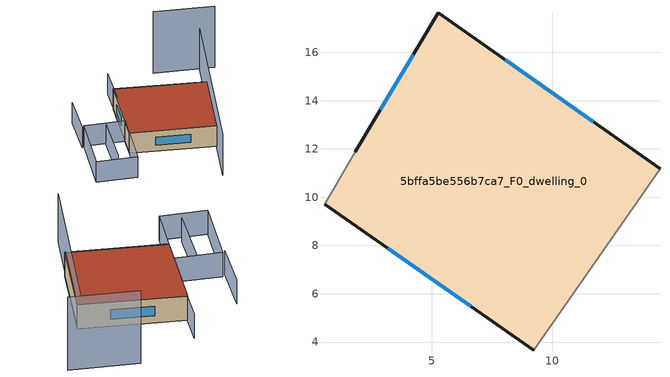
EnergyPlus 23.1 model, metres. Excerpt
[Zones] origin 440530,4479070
5bffa5be556b7ca7_F0_dwelling_0
 floor ground (EU_floor_Construction): 9.23,3.66 14.46,11.18 5.28,17.64 1.84,11.89 0.56,9.71 z0
 wall outside (EU_wall_Construction): 9.23,3.66 0.56,9.71 / 1.84,11.89 5.28,17.64 14.46,11.18 z0:3
 wall adiabatic (EU_wall_Construction): 14.46,11.18 9.23,3.66 / 0.56,9.71 1.84,11.89 z0:3
 window (EU_Window_Construction): 6.62,5.49 3.18,7.89 / 2.88,13.63 4.24,15.9 / 8.05,15.69 11.69,13.13 z0.91:2.09
 roof outside (EU_roof_Construction): 14.46,11.18 9.23,3.66 0.56,9.71 1.84,11.89 5.28,17.64 z3
shading: 5.72,-1.12 18.47,16.84 z0:6; -0.23,13 -3.47,7.27 / -0.3,18.87 -2.78,14.42 / 6.87,20.35 4.43,16.06 / 1.87,11.87 -1.98,5.51 / -1.98,5.51 -6.28,8.11 / -6.28,8.11 -2.44,14.47 / -2.44,14.47 1.87,11.87 z0:3; 19.99,15.71 13.79,19.81 z0:9
[Building]
EU S2 Campaign: North Axis=0; Terrain=City; Solar Distribution=FullExterior
[Site:Location]
Madrid: Latitude=40.5; Longitude=-3.5; Time Zone=1; Elevation=609
[SizingPeriod:WeatherFileDays]
AnnualSizingPeriod: Begin Month=1; Begin Day of Month=1; End Month=12; End Day of Month=31; Day of Week for Start Day=Monday; Use Weather File Daylight Saving Period=No; Use Weather File Rain and Snow Indicators=No
[MATERIAL]
EU_InternalMass_Material: Roughness=MediumRough; Thickness=0.1; Conductivity=1; Density=1800; Specific Heat=900; Thermal Absorptance=0.9; Solar Absorptance=0.7; Visible Absorptance=0.7
[MATERIAL:NOMASS] Roughness=MediumRough; Thermal Absorptance=0.9; Solar Absorptance=0.7; Visible Absorptance=0.7
Name | Thermal Resistance
EU_wall_NoMass | 0.461255
EU_roof_NoMass | 0.289352
EU_floor_NoMass | 1.25
[WINDOWMATERIAL:SIMPLEGLAZINGSYSTEM]
EU_Window_SimpleGlazing: UFactor=3.792; Solar Heat Gain Coefficient=0.85; Visible Transmittance=0.85
[CONSTRUCTION]
EU_wall_Construction: EU_wall_NoMass
EU_roof_Construction: EU_roof_NoMass
EU_floor_Construction: EU_floor_NoMass
EU_InternalMass_Construction: EU_InternalMass_Material
EU_Window_Construction: EU_Window_SimpleGlazing
[ZONE]
5bffa5be556b7ca7_F0_dwelling_0: Type=1; Multiplier=1; Ceiling Height=autocalculate; Volume=300.335; Floor Area=autocalculate; Part of Total Floor Area=Yes
[INTERNALMASS]
5bffa5be556b7ca7_F0_dwelling_0_EU_InternalMass: Construction=EU_InternalMass_Construction; Zone or ZoneList=5bffa5be556b7ca7_F0_dwelling_0; Surface Area=100.112
[OTHEREQUIPMENT]
EU_Step8_InternalGain_5bffa5be556b7ca7_F0_dwelling_0_f000: Fuel Type=Electricity; Zone or ZoneList or Space or SpaceList=5bffa5be556b7ca7_F0_dwelling_0; Schedule=EU_Step8_GainSchedule_5bffa5be556b7ca7_F0_dwelling_0_f000; Design Level Calculation Method=Watts/Area; Power per Zone Floor Area=1; Fraction Latent=0; Fraction Radiant=0; Fraction Lost=0; Carbon Dioxide Generation Rate=0; EndUse Subcategory=EU_Step8_InternalGains
[ZONEVENTILATION:DESIGNFLOWRATE]
EU_ConstantAir_5bffa5be556b7ca7_F0_dwelling_0: Zone or ZoneList or Space or SpaceList=5bffa5be556b7ca7_F0_dwelling_0; Schedule=EU_AlwaysOn; Design Flow Rate Calculation Method=AirChanges/Hour; Air Changes per Hour=0.64; Ventilation Type=Natural; Fan Pressure Rise=0; Fan Total Efficiency=1; Constant Term Coefficient=1; Temperature Term Coefficient=0; Velocity Term Coefficient=0; Velocity Squared Term Coefficient=0; Minimum Indoor Temperature=-100; Maximum Indoor Temperature=100; Delta Temperature=-100; Minimum Outdoor Temperature=-100; Maximum Outdoor Temperature=100; Maximum Wind Speed=40
[HVACTEMPLATE:THERMOSTAT]
EU_HeatOnly_5bffa5be556b7ca7_F0_dwelling_0: Constant Heating Setpoint=20; Constant Cooling Setpoint=50
[HVACTEMPLATE:ZONE:IDEALLOADSAIRSYSTEM]
5bffa5be556b7ca7_F0_dwelling_0: Template Thermostat=EU_HeatOnly_5bffa5be556b7ca7_F0_dwelling_0; System Availability Schedule=EU_AlwaysOn; Maximum Heating Supply Air Temperature=50; Minimum Cooling Supply Air Temperature=13; Maximum Heating Supply Air Humidity Ratio=0.0156; Minimum Cooling Supply Air Humidity Ratio=0.0077; Heating Limit=NoLimit; Cooling Limit=NoLimit; Heating Availability Schedule=EU_AlwaysOn; Cooling Availability Schedule=EU_CoolingOff; Dehumidification Control Type=ConstantSensibleHeatRatio; Cooling Sensible Heat Ratio=0.7; Dehumidification Setpoint=60; Humidification Control Type=None; Humidification Setpoint=30; Outdoor Air Method=None; Outdoor Air Flow Rate per Person=0.00944; Outdoor Air Flow Rate per Zone Floor Area=0; Outdoor Air Flow Rate per Zone=0; Demand Controlled Ventilation Type=None; Outdoor Air Economizer Type=NoEconomizer; Heat Recovery Type=None; Sensible Heat Recovery Effectiveness=0.7; Latent Heat Recovery Effectiveness=0.65
[SIZING:ZONE]
5bffa5be556b7ca7_F0_dwelling_0: Zone Cooling Design Supply Air Temperature Input Method=SupplyAirTemperature; Zone Cooling Design Supply Air Temperature=13; Zone Heating Design Supply Air Temperature Input Method=SupplyAirTemperature; Zone Heating Design Supply Air Temperature=50; Zone Cooling Design Supply Air Humidity Ratio=0.008; Zone Heating Design Supply Air Humidity Ratio=0.008; Cooling Design Air Flow Method=DesignDay; Cooling Design Air Flow Rate=0; Cooling Minimum Air Flow per Zone Floor Area=0.000762; Cooling Minimum Air Flow=0; Cooling Minimum Air Flow Fraction=0.2; Heating Design Air Flow Method=DesignDay; Heating Design Air Flow Rate=0; Heating Maximum Air Flow per Zone Floor Area=0.002032; Heating Maximum Air Flow=0.141576; Heating Maximum Air Flow Fraction=0.3; Account for Dedicated Outdoor Air System=No; Dedicated Outdoor Air System Control Strategy=NeutralSupplyAir; Dedicated Outdoor Air Low Setpoint Temperature for Design=autosize; Dedicated Outdoor Air High Setpoint Temperature for Design=autosize; Zone Load Sizing Method=Sensible Load Only No Latent Load; Zone Latent Cooling Design Supply Air Humidity Ratio Input Method=HumidityRatioDifference; Zone Cooling Design Supply Air Humidity Ratio Difference=0.005; Zone Latent Heating Design Supply Air Humidity Ratio Input Method=HumidityRatioDifference; Zone Humidification Design Supply Air Humidity Ratio Difference=0.005
[SCHEDULE:CONSTANT]
Name | Hourly Value
EU_AlwaysOn | 1
EU_CoolingOff | 0
[SCHEDULE:FILE]
EU_Step8_GainSchedule_5bffa5be556b7ca7_F0_dwelling_0_f000: File=../../schedules/5bffa5be556b7ca7/5bffa5be556b7ca7_F0_dwelling_0_f000_gain.csv; Column Number=1; Rows to Skip at Top=0; Number of Hours of Data=8760; Column Separator=Comma; Interpolate to Timestep=No; Minutes per Item=60; Adjust Schedule for Daylight Savings=Yes
